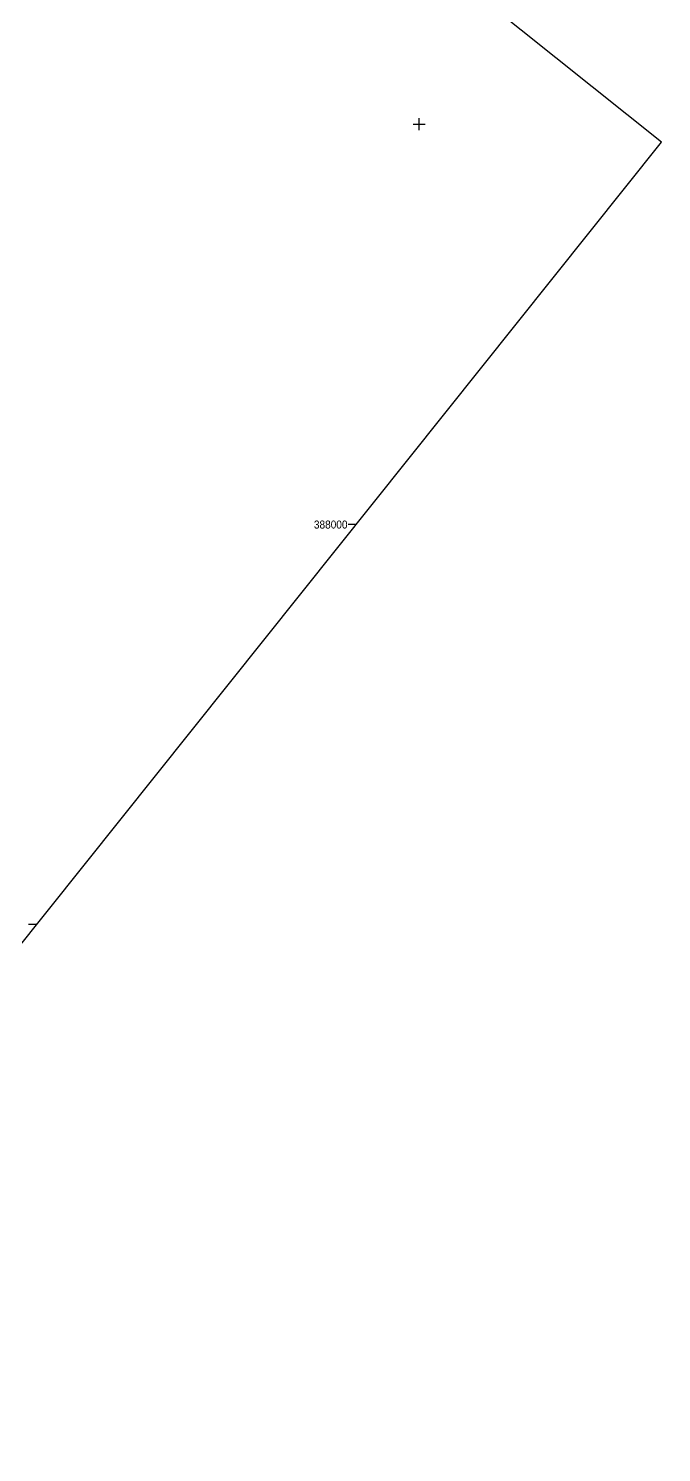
# Model space of a CAD drawing. Header units: inches. Extents: x 102725 to 104121, y 387536 to 388889.
# Drawn here: x 103805 to 104121, y 387536 to 388248 of the extents above; entities that cross this region are included whole.
import ezdxf

# ---------------------------------------------------------------- set-up
doc = ezdxf.new("R2010")
doc.units = ezdxf.units.IN
doc.header["$LTSCALE"] = 20
doc.layers.add('0_Croix', color=7, linetype='Continuous')
doc.layers.add('0_Textes', color=7, linetype='Continuous')
doc.styles.get("Standard").update_dxf_attribs({"font": 'arial.ttf'})

msp = doc.modelspace()

# ---------------------------------------------------------------- linework, layer by layer
for p, q in [((103968.61, 388000), (103964.61, 388000)), ((103968.81, 388000.26), (103968.81, 388000.26)), ((103808.9, 387800), (103804.9, 387800))]:
    msp.add_line(p, q)
msp.add_lwpolyline([(102724.51, 388233.73), (103598.16, 387536.09), (104121.13, 388190.99), (103247.47, 388888.64)], close=True)
msp.add_lwpolyline([(102724.51, 388233.73), (103598.16, 387536.09), (104121.13, 388190.99), (103247.47, 388888.64)], close=True)
at = {"layer": '0_Croix'}
for p, q in [((103997, 388200), (104003, 388200)), ((104000, 388197), (104000, 388203))]:
    msp.add_line(p, q, dxfattribs=at)

# ---------------------------------------------------------------- texts
at = {"layer": '0_Textes', "width": 0.9}
msp.add_text('388000', height=4, dxfattribs=at).set_placement((103947.46, 387997.93))

doc.saveas('drawing.dxf')
